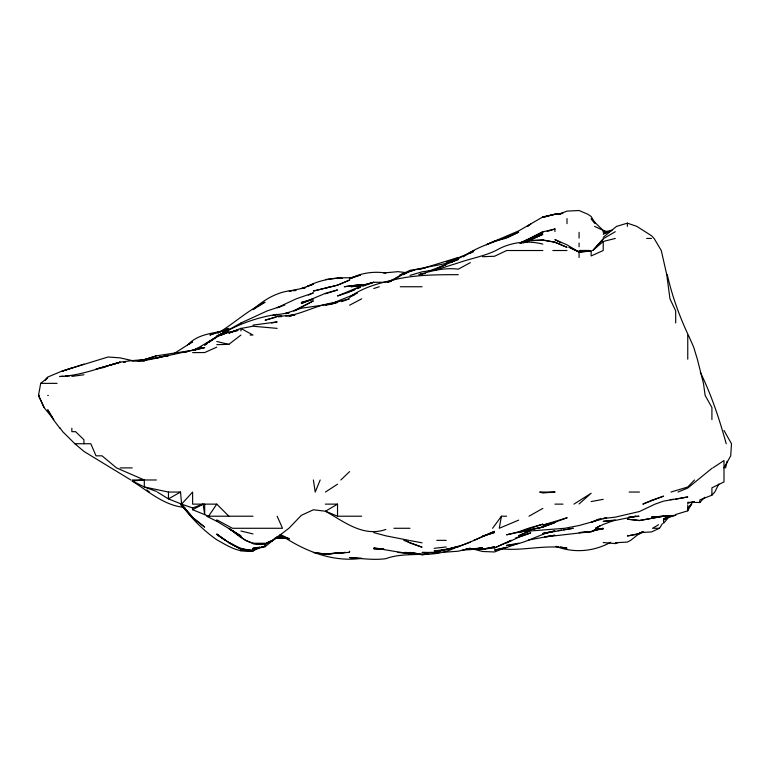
<?xml version="1.0" encoding="UTF-8"?>
<svg xmlns="http://www.w3.org/2000/svg" width="770" height="770" viewBox="0 0 770 770"><rect width="100%" height="100%" fill="white"/><g stroke="black" fill="none" stroke-linecap="round" stroke-linejoin="round"><path stroke-width="1.16" d="M506.612 516.208L501.434 516.208L499.268 528.278L518.682 520.116M45.42 380.159L47.692 377.752L40.695 383.364L38.5 395.433L43.986 407.513L53.842 419.592M727.101 461.307L725.619 467.9M692.49 501.934L687.754 510.828L675.685 514.504L675.685 515.342L663.605 518.73L671.007 516.208L663.605 519.827L663.605 523.273L668.88 517.084M320.185 479.98L315.219 492.049L313.38 479.98M349.06 552.437L349.609 551.339L349.06 552.437L337.53 552.976L344.373 552.514M718.843 484.003L714.791 492.049L711.913 495.177L699.834 499.923L699.834 502.483L687.754 502.3M723.993 467.9L730.72 455.821L731.5 443.741L723.993 430.469M639.447 532.609L651.526 531.926L659.515 528.278L662.441 523.629M501.434 516.208L492.598 528.278M204.685 504.129L204.685 514.601L203.097 504.129L192.615 507.959L192.615 509.721L208.583 516.208L216.765 504.129L228.844 516.208M45.42 379.774L47.692 377.079L61.494 371.284L108.079 356.991L120.149 357.886L132.228 360.601L144.308 359.58L156.387 355.836L192.615 350.311L201.249 347.135L192.615 350.456L201.008 347.135L194.714 350.081M592.833 250.519L603.218 238.921L592.804 250.519L603.218 241.482L615.297 238.44M699.834 502.483L704.762 497.266M694.511 479.98L687.754 487.025L670.968 492.049M340.841 479.98L349.609 471.606M274.784 538.875L265.072 546.767L252.993 548.279L252.993 551.118L240.923 550.05L240.923 550.964M265.072 546.767L265.072 544.361L272.907 540.357L274.601 538.779M579.069 503.965L591.148 493.272L573.968 504.129M603.218 237.324L616.568 226.361M711.913 468.343L687.754 488.055L678.004 492.049M265.072 544.361L272.965 540.357L277.152 537.094L272.561 540.357L266.141 542.975M187.457 345.133C198.439 333.179 214.387 333.429 228.844 329.714L216.765 332.592L209.902 335.056L228.844 328.376L221.798 331.62M216.765 344.642L228.844 344.382L240.923 335.056M252.993 543.245L265.072 543.408L252.993 543.63L265.072 543.957L272.917 540.357L288.904 528.278L301.301 515.371L313.38 509.779L325.46 511.222L337.53 516.208L361.688 516.208M188.746 344.421L192.615 341.716L173.491 353.94M204.685 345.374L207.477 343.42M209.334 342.111C229.191 327.597 252.887 317.923 277.152 314.362L273.86 315.219M252.993 551.118L256.708 548.548M531.656 239.653L542.84 232.627L533.206 238.44L542.84 234.378L525.727 242.194M458.304 259.634C436.85 267.989 411.95 265.775 392.883 280.039M712.837 467.9L723.993 460.556L723.993 481.933L711.913 487.805L711.913 492.049M402.123 274.669L397.917 277.431L386.935 282.157L391.333 281.146M325.46 492.049L337.53 484.186M507.613 237.641L518.682 232.145C500.346 240.914 479.999 244.523 463.328 256.824M474.128 250.519L450.46 262.599L458.304 258.989L437.168 268.412M217.775 333.314C233.926 323.506 247.796 310.32 265.072 302.186L252.993 309.665C264.707 298.933 279.568 290.444 295.815 290.377M530.501 238.44L542.84 231.847L520.838 243.002L542.84 231.847L554.91 229.017L547.229 231.452M294.573 310.897L313.38 300.887L293.572 310.897M663.605 519.827L668.63 516.805M658.581 524.726L652.556 528.278L659.515 528.278M559.896 214.291L554.91 214.291L542.84 216.928L518.682 230.894L486.476 244.61M603.796 238.44L615.297 231.703M337.53 516.208L337.53 504.129L325.46 511.222C343.988 521.617 363.065 537.412 385.837 529.462M542.84 508.393L528.98 516.208M192.615 507.959L181.585 504.129L180.536 492.049L168.457 498.902L157.311 492.049M600.331 525.563L595.518 528.278L603.218 524.418L615.297 519.981M494.532 547.913L511.28 540.357L494.532 547.913L482.453 549.164L494.532 546.835L482.453 549.482L471.471 549.356M240.923 322.986L219.325 335.056L224.619 332.515M470.374 262.599L458.304 269.163C444.973 267.498 431.816 270.597 419.198 274.669M403.509 274.669L409.996 271.165L414.385 270.251M192.615 509.721L203.097 504.129M349.609 305.19L361.688 298.827M194.55 350.081L216.765 336.76L204.685 344.719L216.765 336.644L228.844 332.043L221.452 335.056M525.727 242.348L530.761 239.797L523.071 243.089M434.569 552.437L422.066 552.437L434.145 552.716L445.195 549.443L434.145 551.06C455.898 550.473 474.975 539.462 494.532 531.348L473.935 540.357M643.556 531.897L639.447 533.957L627.377 535.968L639.447 533.437L630.64 540.357L627.377 542.09L615.297 542.725M240.933 322.976L267.219 310.897L284.833 305.045M506.612 542.966L518.682 537.268L530.761 532.907L515.457 538.066M354.643 294.823L349.609 297.191C363.96 286.546 380.938 282.773 397.917 278.884C417.696 274.688 438.13 274.707 458.304 274.669M545.035 536.931L591.148 531.637L598.328 528.278L591.148 531.733L579.069 532.599L590.041 531.724M227.862 330.946L216.765 335.941L222.424 333.92M527.739 531.541L518.682 535.708L530.761 530.944L564.805 528.278L579.069 525.525L606.596 517.854M539.818 234.215L519.769 243.099L530.53 238.44M308.347 295.141L313.38 292.879L296.248 298.827L277.152 307.731L280.444 306.672M216.765 347.135L204.685 352.544L192.615 352.622M486.476 244.696L494.532 241.077L506.612 238.132M610.677 542.273C593.911 551.609 573.968 553.341 556.007 546.402L558.212 546.662M428.659 271.242L446.225 264.457L440.738 266.882M642.526 531.868L639.447 533.206L642.748 531.868M356.991 288.586L360.158 287.21M470.374 253.118L473.377 251.819M357.107 288.586L360.322 287.21M598.829 519.221L591.148 522.378L601.024 518.412M458.304 546.142C432.008 560.964 401.603 551.917 373.768 547.999L383.643 549.087M240.923 328.309L228.844 333.141L237.622 330.205M328.752 304.708L357.299 293.255M525.275 242.348L530.761 240.163L520.876 242.964M610.908 231L603.218 234.042L612.006 230.115L603.218 232.376L603.218 230.403L594.575 226.361M102.583 367.877L108.079 365.731L96 369.09L108.079 365.846M408.909 271.714L401.305 274.669L409.996 270.299L425.367 268.037M408.88 271.714L401.074 274.669L404.423 274.11M458.304 546.69L446.225 549.308L458.304 546.662L470.374 542.157M341.813 301.599L349.311 298.827L325.46 305.103L337.53 302.475C320.368 303.303 305.728 312.562 289.222 315.661L294.717 315.132M542.84 527.017L554.91 522.589L542.84 527.007L518.682 532.426L542.84 527.017L537.922 528.278M284.833 313.621L301.301 308.25L334.238 303.457M470.374 252.964L446.225 262.599L458.304 257.45L423.173 268.278M519.76 531.396L527.306 528.672M362.786 286.219L373.768 282.272L385.837 282.311M329.849 304.497L337.53 301.821L328.752 304.583M252.993 550.463L240.923 548.712L228.844 542.581L240.923 549.212L228.844 542.426L216.765 534.37L225.427 540.357L216.765 534.043C227.304 542.253 239.124 550.3 252.993 550.406L265.072 546.257L261.781 546.806M618.397 542.513L615.297 543.601L603.218 542.523M351.803 277.893C336.23 277.19 320.503 279.394 306.585 286.748L313.38 284.149L301.301 288.558L289.222 291.041L291.426 290.877M528.384 528.278L542.84 524.158L518.682 532.272L506.612 534.823L518.682 531.781M409.996 275.4L422.066 271.829L434.145 270.078M71.841 367.945L61.985 371.284L83.92 364.114M458.304 262.878L434.145 270.434M349.609 292.022L337.53 295.969L361.688 285.834L373.768 282.272L361.688 285.449L364.98 284.948M482.453 536.421L494.532 532.484L482.453 536.093M145.915 359.205L144.308 359.725L156.387 355.836M373.768 288.529L379.264 286.748M325.46 293.813L337.53 289.944L325.46 293.293L301.301 303.524L313.38 298.827L301.301 302.533L312.283 299.655M459.103 262.599C471.327 258.383 484.224 256.15 495.928 250.519C509.875 242.281 527.2 240.019 542.84 244.109M109.176 365.509L120.149 362.141L132.228 360.562M285.93 313.727L289.222 312.716L272.763 315.392M435.628 552.109L444.107 549.53M616.664 226.361L627.377 223.156L636.809 226.361L651.526 235.755L654.105 238.44L661.276 250.519L666.753 274.669L669.967 298.827L675.685 310.897L675.685 322.976M451.711 548.086L457.207 546.469M419.563 274.669L422.066 273.947L419.024 274.669L425.367 273.437M238.719 329.724L228.844 332.476L237.622 330.58M591.148 531.637L603.218 528.278L596.635 529.529M120.149 362.391L109.176 365.432L120.149 362.141C100.148 367.55 80.802 375.693 59.771 376.501L63.063 376.28M276.055 317.202L265.072 320.233L277.152 316.441L294.717 315.007M429.487 552.475L434.145 552.523L445.127 549.405M325.46 287.874L330.388 286.931L313.38 291.041L337.53 285.15L349.609 280.059L337.53 285.15L331.369 286.748M434.145 552.437L446.225 549.279M195.907 349.83L204.685 347.607L151.575 359.205M694.347 501.549L687.754 503.224L687.754 504.129M388.032 282.089L391.333 281.291M554.91 214.291L542.84 217.227L554.535 214.291L559.241 214.291M606.596 517.748L603.218 518.518L615.297 517.151L639.447 511.521L655.049 504.129L663.605 501.116L687.754 496.958L675.685 499.162M184.925 352.381L187.12 351.89M562.822 213.406L558.654 214.291L566.99 211.105L579.069 210.518L587.943 214.291L591.148 216.495L595.277 223.406M419.871 269.115L422.066 268.663M437.283 552.87L439.372 552.437M426.464 553.967C412.951 555.074 398.995 553.794 385.837 558.674C373.758 560.31 361.669 558.5 349.609 557.596L361.688 558.346C332.139 562.514 304.034 550.819 280.164 534.563M271.55 322.976L277.152 321.899L252.993 325.123M240.923 330.927L240.923 328.453L252.993 326.23L277.152 328.376M160.776 357.213L156.387 358.021L168.457 355.297L144.308 360.158M166.262 356.192L168.457 355.788M591.148 501.568L603.218 499.335M542.84 533.398L554.91 531.175M663.519 516.208L639.447 520.587L627.377 519.182L639.447 520.453L663.605 516.208M144.308 360.524L150.535 359.397M138.812 360.793L144.308 359.831L137.715 360.735M252.993 548.279L259.586 547.172M465.985 548.971L470.374 548.25L458.304 551.195L441.605 552.417M558.212 530.646L561.503 530.126M563.698 529.779L565.892 529.433M568.029 529.096L573.236 528.278L542.84 533.591L554.91 530.953C538.269 534.082 524.043 544.939 506.612 545.401L518.682 543.177L506.612 547.576L494.532 550.107L506.612 547.21L494.532 551.965L482.453 551.484L471.471 548.548M545.035 536.757L554.91 535.208L528.769 539.953M403.345 274.168L400.015 274.669L403.345 274.389M555.16 214.291L562.264 213.232M383.643 272.984L397.917 271.656L406.704 272.705M285.93 316.075L291.426 315.652M471.471 549.193L482.453 547.691L470.374 549.645L462.693 550.021M71.841 376.405L83.92 374.759M596.635 529.827L603.218 528.932L599.926 529.221M360.504 285.574L351.082 286.748L368.272 284.217M542.84 216.928L548.327 216.255M325.46 279.548L337.53 278.134L341.928 278.345M614.2 520.106L603.218 521.367L615.297 520.414L636.01 516.208L628.455 517.363L639.033 516.208L632.035 516.766M434.145 548.317L446.225 546.96M362.786 285.324L364.98 285.121M412.191 554.005L409.996 554.207L404.75 552.437L409.996 553.563L397.917 552.437M591.148 250.972L579.069 252.098L569.107 247.199L579.069 252.098L591.148 250.972L591.148 255.958L603.218 250.519L603.218 241.482M670.189 499.624L673.49 499.345M278.249 316.817L281.541 316.557M293.62 290.704L295.815 290.54M180.536 492.049L168.457 492.049L144.308 486.977L144.308 479.98L132.228 480.875L144.308 486.977L156.387 491.404M663.605 516.198L675.685 515.342L651.526 517.045L662.508 516.285M289.222 315.96L291.426 315.806M65.257 376.135L69.647 375.837M364.98 284.669L361.688 284.813L364.98 284.804M482.453 256.708L494.532 256.266L506.612 250.519L542.84 250.519M123.45 362.266L125.645 362.189M281.541 316.229L277.152 316.383L281.541 316.345M265.072 543.505C250.597 546.941 239.364 536.315 228.844 528.278M280.444 535.718L288.124 538.365L274.957 538.355M646.675 238.44L651.526 238.44M552.812 250.519L566.99 250.519M400.304 286.748L422.066 286.748M250.077 335.056L252.993 335.056L240.923 328.453M40.695 383.364L57.057 383.364M39.53 395.433L38.5 395.433L44.188 407.513M47.692 395.433L48.356 395.433M59.771 427.648L62.716 431.672L74.873 443.741L90.831 443.741L96 455.821L102.025 455.821L116.511 467.9L144.308 479.98M120.149 467.9L132.228 467.9M132.228 479.98L156.387 479.98M629.138 492.049L639.447 492.049M216.765 504.129L192.615 504.129L192.615 492.049L181.585 504.129L168.457 498.902L168.457 492.049M325.344 504.129L337.53 504.129M554.91 504.129L562.995 504.129M208.583 516.208L252.993 516.208M393.922 528.278L409.996 528.278M436.811 540.357L446.225 540.357M351.803 278.163L349.609 278.163L360.591 274.986L349.609 278.827C360.716 272.984 373.469 271.107 385.837 273.023M274.957 538.201L288.124 538.394M277.152 538.365L288.124 538.461M132.228 361.092L144.308 361.255M383.643 548.991L373.768 548.779L383.643 549.231M501.116 548.808C523.157 551.233 545.073 544.323 566.99 548.144L560.406 547.027M337.53 278.134L341.928 278.355M414.385 553.235L416.58 553.351M240.923 550.05L251.896 550.617C239.008 553.476 227.554 545.689 216.765 539.78C203.232 530.27 191.499 518.431 181.787 505.053M603.218 231.192L607.617 231.481M184.925 507.411C164.539 505.9 148.754 491.491 132.228 481.086M288.124 538.317L277.152 536.748L289.222 538.74M406.185 552.437L409.996 553.014M409.034 540.357L385.837 535.833L373.768 532.599M409.996 540.559L422.066 542.831M216.765 341.485L228.844 344.382M240.923 531.011L252.993 533.918M405.347 552.437L409.996 553.832L405.857 552.437M279.346 535.381L289.222 538.952L281.175 534.909M251.925 542.84L245.524 540.357L232.049 530.366M605.076 231.683L603.218 230.451L607.617 232.29M403.807 540.357L422.066 547.201L409.996 542.994L406.348 540.887M206.687 516.208L216.765 521.261M560.955 242.829L554.91 239.557L566.99 244.831L579.069 252.05L579.069 257.507M216.765 519.846L232.444 528.278L282.503 528.278L277.152 516.208M130.823 479.98L83.92 451.403L74.873 443.741M216.765 521.194L240.923 535.959L228.844 528.47L240.923 536.623M603.218 230.403L605.076 231.645M146.868 489.913L149.438 492.049M180.536 504.263L191.701 516.208L180.536 504.129L191.037 516.208L204.685 527.142L192.615 517.527L186.061 509.701M603.218 230.519L591.148 218.757L594.421 222.982M182.355 505.053L184.579 507.844M59.771 428.072L53.303 419.592L47.692 409.765L52.61 417.629M700.315 372.295C711.49 395.097 719.469 419.332 726.206 443.741M688.332 335.056L693.674 347.135L697.351 359.205L703.462 383.364L705.137 395.433L711.913 407.513L711.913 419.592M667.272 274.669C671.902 295.093 678.928 315.007 687.754 333.949L687.754 359.205M711.913 492.762L711.913 495.177M687.754 505.409L687.754 510.828M627.377 223.156L627.377 226.361M579.069 232.338L579.069 238.094M579.069 243.012L579.069 246.718M566.99 218.555L566.99 223.618M554.91 228.671L554.91 231.568M83.92 443.741L83.92 439.728L75.604 431.672L71.841 431.672L71.841 428.245M691.624 504.129L687.754 508.441L691.653 504.129M530.761 224.022L527.412 226.361L530.761 224.06M354.883 289.501L350.668 291.339L354.97 289.501M651.526 500.346L642.844 504.129L663.605 496.13L651.526 500.346M566.99 517.787L554.91 522.272L542.84 525.101L566.99 517.787M304.862 288.009L301.301 288.558L304.862 287.97M349.609 286.026L344.257 286.748L361.688 284.525L349.609 286.026M345.509 552.437L325.46 554.14L313.38 552.437L325.46 554.092L345.509 552.437M428.659 554.005L422.066 554.708L409.996 552.437L422.066 554.737L428.659 554.053M554.91 492.049L542.84 492.954L539.703 492.049L554.91 492.049M542.84 239.951L530.761 240.606L542.84 240.182L554.91 242.213L566.99 247.324L554.91 242.175L542.84 239.951M337.53 553.274L325.46 553.746L337.53 553.341M584.44 250.519L579.069 250.529L589.445 250.519L584.44 250.519"/></g></svg>
